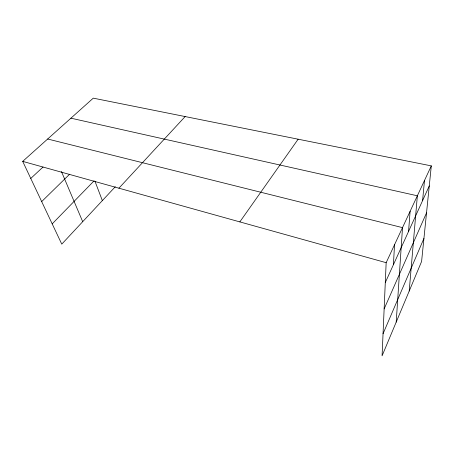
<?xml version="1.0" encoding="UTF-8"?>
<svg xmlns="http://www.w3.org/2000/svg" width="454" height="454" viewBox="0 0 454 454"><rect width="100%" height="100%" fill="white"/><g stroke="black" fill="none" stroke-linecap="round" stroke-linejoin="round"><path stroke-width="0.68" d="M431.3 165.88L386.161 262.684L382.081 355.845L421.596 261.459L431.3 165.88L93.274 98.155L22.7 161.374L61.767 244.133L115.299 186.719M393.419 264.693L394.532 244.734M396.2 322.119L402.505 227.636L47.664 139.015M408.566 231.415L410.104 211.343M409.213 291.031L417.351 195.787L70.92 118.182M422.6 200.572L424.484 180.493M383.045 333.752L423.934 238.435M384.135 308.924L426.533 212.835M385.293 282.547L429.263 185.936M239.837 221.898L298.147 139.202M118.908 188.194L185.153 116.559M52.199 223.873L94.131 180.794M41.683 201.587L69.61 174.24M30.759 178.45L43.028 167.032M22.7 161.374L386.161 262.684M61.443 171.527L82.696 221.688M95.102 181.589L102.354 200.606"/></g></svg>
